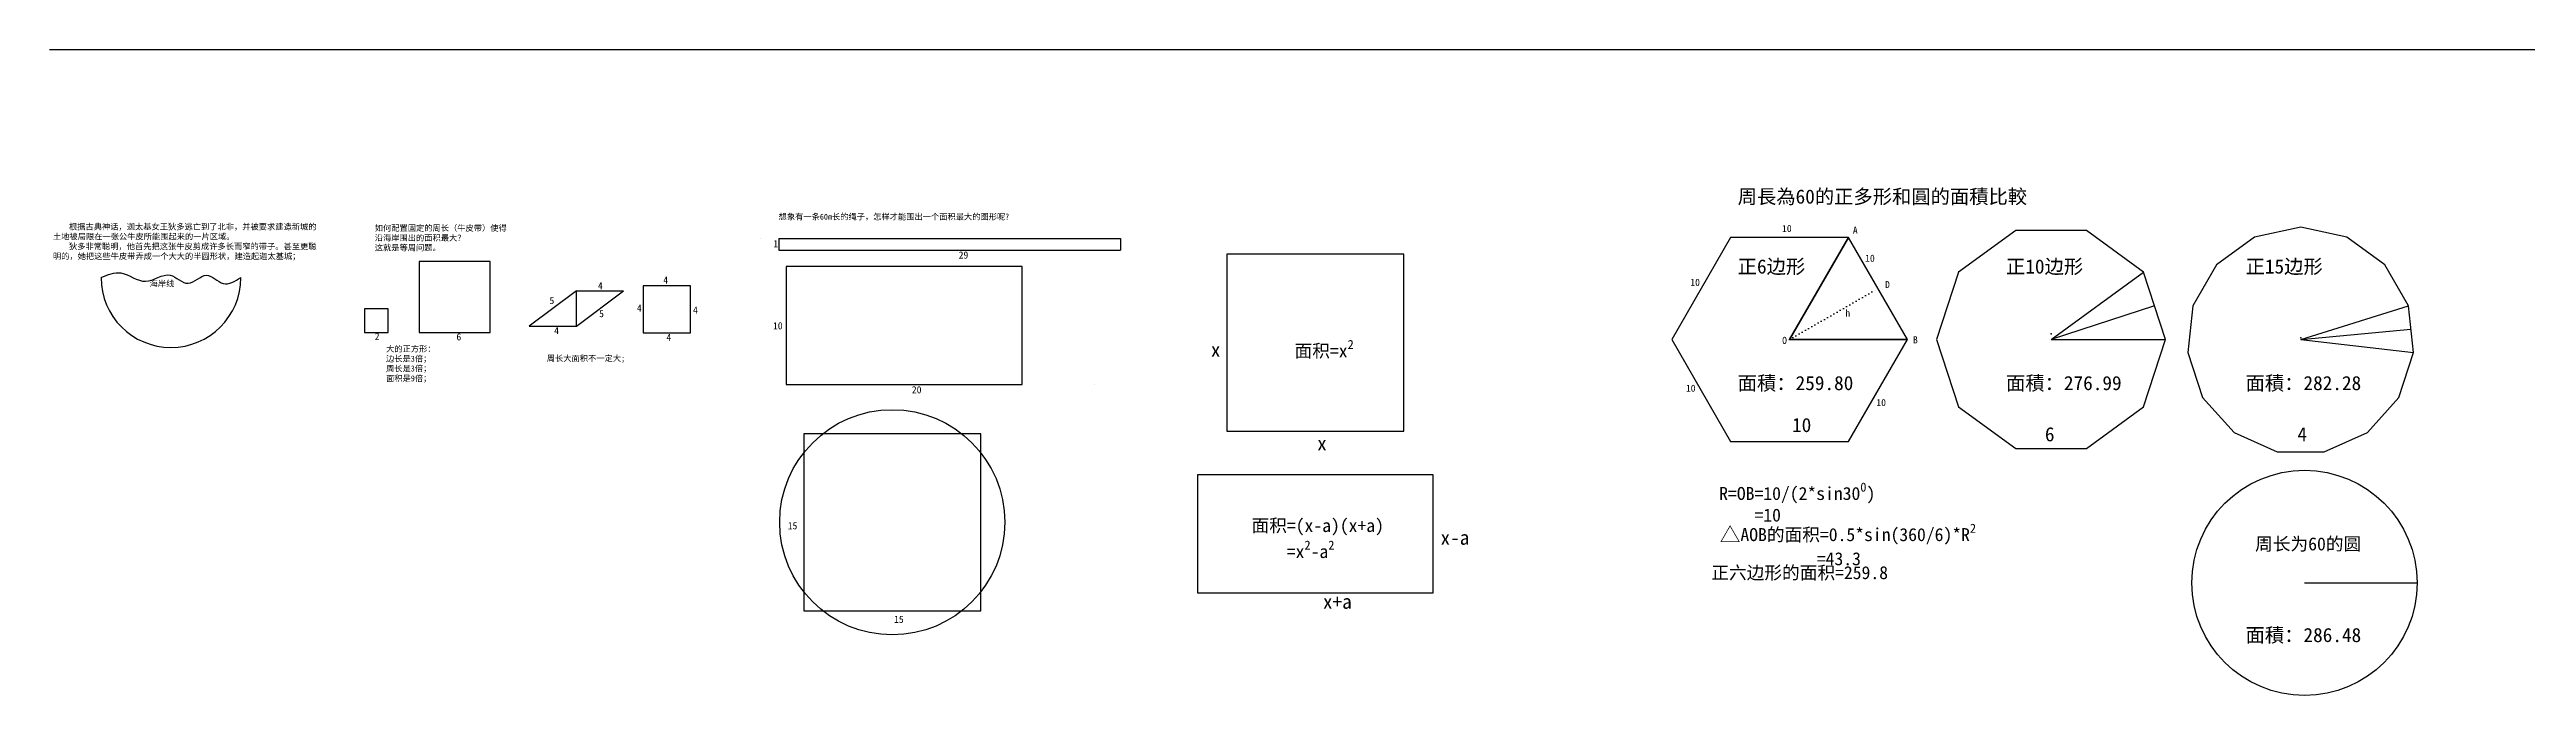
# Model space of a CAD drawing. Header units: millimetres. Extents: x 1353 to 5555, y 930 to 1478.
# Drawn here: x 1353 to 3454, y 930 to 1478 of the extents above; entities that cross this region are included whole.
import ezdxf

# ---------------------------------------------------------------- set-up
doc = ezdxf.new("R2010")
doc.units = ezdxf.units.MM
doc.linetypes.add('ACAD_ISO07W100', pattern=[3, 0, -3])
doc.styles.add('w', font='', dxfattribs={"height": 5})
doc.styles.get('w').set_extended_font_data('SimSun')

msp = doc.modelspace()

# ---------------------------------------------------------------- linework, layer by layer
for p, q in [((1353, 1477.9), (5555.1, 1477.9)), ((1956.1, 1318), (1956.1, 1318)), ((1971.6, 1317.7), (1971.6, 1307.7)), ((1971.6, 1317.7), (2261.6, 1317.7)), ((1971.6, 1307.7), (2261.6, 1307.7)), ((2261.6, 1317.7), (2261.6, 1307.7)), ((2501.8, 1304.2), (2351.8, 1304.2)), ((2351.8, 1304.2), (2351.8, 1154.2)), ((2501.8, 1154.2), (2501.8, 1304.2)), ((2779, 1318.6), (2729, 1232)), ((2879, 1318.6), (2779, 1318.6)), ((2829, 1232), (2879, 1318.6)), ((2879, 1318.6), (2829, 1232)), ((2929, 1232), (2879, 1318.6)), ((1726.7, 1298), (1666.7, 1298)), ((1666.7, 1298), (1666.7, 1238)), ((1726.7, 1238), (1726.7, 1298)), ((1978, 1293.9), (1978, 1193.9)), ((2178, 1293.9), (1978, 1293.9)), ((2178, 1193.9), (2178, 1293.9)), ((3050.8, 1232), (3129.3, 1289)), ((1800, 1273.3), (1760, 1243.3)), ((1800, 1243.3), (1800, 1273.3)), ((1800, 1273.3), (1840, 1273.3)), ((1800, 1243.3), (1840, 1273.3)), ((1896.6, 1277.5), (1856.6, 1277.5)), ((1856.6, 1277.5), (1856.6, 1237.5)), ((1896.6, 1237.5), (1896.6, 1277.5)), ((3262.6, 1232), (3354, 1260.6)), ((1640.2, 1258), (1620.2, 1258)), ((1620.2, 1258), (1620.2, 1238)), ((1640.2, 1238), (1640.2, 1258)), ((1760, 1243.3), (1800, 1243.3)), ((3138.6, 1260.5), (3050.8, 1232)), ((3262.6, 1232), (3356.1, 1240.8)), ((1620.2, 1238), (1640.2, 1238)), ((1666.7, 1238), (1726.7, 1238)), ((1856.6, 1237.5), (1896.6, 1237.5)), ((2729, 1232), (2779, 1145.4)), ((2829, 1232), (2929, 1232)), ((2929, 1232), (2829, 1232)), ((2879, 1145.4), (2929, 1232)), ((3050.8, 1232), (3147.8, 1232)), ((3262.6, 1232), (3358.2, 1220.9)), ((1978, 1193.9), (1978, 1193.9)), ((1978, 1193.9), (2178, 1193.9)), ((2239.8, 1193.9), (2239.8, 1193.9)), ((2142.9, 1151.9), (1992.9, 1151.9)), ((1992.9, 1151.9), (1992.9, 1001.9)), ((2142.9, 1001.9), (2142.9, 1151.9)), ((2351.8, 1154.2), (2501.8, 1154.2)), ((2779, 1145.4), (2879, 1145.4)), ((2526.8, 1017.2), (2526.8, 1117.2)), ((2326.8, 1017.2), (2526.8, 1017.2)), ((3265.8, 1025.5), (3361.2, 1025.5)), ((1992.9, 1001.9), (2142.9, 1001.9))]:
    msp.add_line(p, q)
at = {"linetype": 'ACAD_ISO07W100'}
msp.add_line((2829, 1232), (2904, 1275.3), dxfattribs=at)
for points in [[(3020.8, 1139.6), (3080.8, 1139.6), (3129.3, 1174.9), (3147.8, 1232), (3129.3, 1289), (3080.8, 1324.3), (3020.8, 1324.3), (2972.2, 1289), (2953.7, 1232), (2972.2, 1174.9)], [(3242.6, 1136.8), (3282.6, 1136.8), (3319.1, 1153.1), (3345.9, 1182.8), (3358.2, 1220.9), (3354, 1260.6), (3334, 1295.3), (3301.7, 1318.8), (3262.6, 1327.1), (3223.4, 1318.8), (3191.1, 1295.3), (3171.1, 1260.6), (3166.9, 1220.9), (3179.3, 1182.8), (3206, 1153.1)], [(2351.8, 1154.2), (2501.8, 1154.2), (2501.8, 1304.2), (2351.8, 1304.2)], [(2929, 1232), (2879, 1318.6), (2779, 1318.6), (2729, 1232), (2779, 1145.4), (2879, 1145.4)], [(1978, 1193.9), (2178, 1193.9), (2178, 1293.9), (1978, 1293.9)], [(1992.9, 1001.9), (2142.9, 1001.9), (2142.9, 1151.9), (1992.9, 1151.9)], [(2326.8, 1017.2), (2526.8, 1017.2), (2526.8, 1117.2), (2326.8, 1117.2)]]:
    msp.add_lwpolyline(points, close=True)
for centre in [(2067.9, 1076.9), (3265.8, 1025.5)]:
    msp.add_circle(centre, 95.5)
msp.add_arc((1456, 1284.5), 59.3, 180, 0)
at = {"color": 5}
msp.add_spline([(1396.8, 1284.5), (1413.6, 1288.4), (1434.5, 1281.3), (1455.3, 1286.5), (1470.7, 1279.6), (1486.2, 1286.4), (1500.4, 1279.4), (1515.3, 1284.5)], degree=3, dxfattribs=at)
for p in [(3050.8, 1236.9), (3262.6, 1233.3)]:
    msp.add_point(p)

# ---------------------------------------------------------------- texts
at = {"attachment_point": 1, "style": 'w'}
for s, insert, char_height, width in [('周長為60的正多形和圓的面積比較', (2785, 1359.2), 12, 314.101), ('    根据古典神话，迦太基女王狄多逃亡到了北非，并被要求建造新城的土地被局限在一张公牛皮所能围起来的一片区域。\\P    狄多非常聪明，他首先把这张牛皮剪成许多长而窄的带子。甚至更聪明的，她把这些牛皮带弄成一个大大的半圆形状，建造起迦太基城；', (1355.9, 1330.1), 5, 225.03), ('如何配置固定的周长（牛皮带）使得沿海岸围出的面积最大？\\P这就是等周问题。', (1628.9, 1329), 5, 113.32), ('想象有一条60m长的绳子，怎样才能围出一个面积最大的图形呢?', (1971.5, 1338.6), 5, 222.404), ('10', (2822.6, 1329.1), 6, 14.378), ('A', (2882.7, 1327.7), 6, 14.378), ('1', (1967, 1316.2), 6, 14.378), ('29', (2124.2, 1306.6), 6, 14.378), ('10', (2893.1, 1303.9), 6, 14.378), ('海岸线', (1437.9, 1281.9), 5, 32.629), ('4', (1873.6, 1285.3), 6, 14.378), ('10', (2744.8, 1283.4), 6, 14.378), ('正6边形', (2785, 1299.9), 12, 63.764), ('正10边形', (3012.6, 1299.9), 12, 68.175), ('正15边形', (3215.8, 1299.9), 12, 85.606), ('5', (1777.1, 1268), 6, 14.378), ('4', (1818.2, 1280.5), 6, 14.378), ('4', (1851.3, 1261.7), 6, 14.378), ('D', (2910, 1281.5), 6, 14.378), ('4', (1781.1, 1242.5), 6, 14.378), ('5', (1819.2, 1256.9), 6, 14.378), ('4', (1898.9, 1260), 6, 14.378), ('10', (1966.7, 1246.6), 6, 14.378), ('h', (2876.3, 1257.4), 6, 14.378), ('2', (1628.9, 1237.6), 6, 14.378), ('大的正方形：\\P边长是3倍；\\P周长是3倍；\\P面积是9倍；', (1638.5, 1226.5), 5, 53.579), ('6', (1698.2, 1237.2), 6, 14.378), ('周长大面积不一定大;', (1774.8, 1218.5), 5, 108.167), ('4', (1876.3, 1236.7), 6, 14.378), ('x', (2338.1, 1229.3), 12, 14.378), ('\\A1;面积=x{\\H0.7x;\\S2^ ;}', (2409.1, 1231.6), 11, 81.414), ('O', (2822.7, 1234.2), 6, 14.378), ('B', (2933.7, 1234.7), 6, 14.378), ('面積：259.80', (2785, 1201), 12, 111.412), ('面積：276.99', (3012.6, 1201), 12, 112.919), ('面積：282.28', (3215.8, 1201), 12, 113.606), ('20', (2084.5, 1192.3), 6, 14.378), ('10', (2741.1, 1193.6), 6, 14.378), ('10', (2902.6, 1181.5), 6, 14.378), ('10', (2831.1, 1165.4), 12, 14.378), ('6', (3045.6, 1157.6), 12, 14.378), ('4', (3259.8, 1157.6), 12, 14.378), ('x', (2428.3, 1149.9), 12, 14.378), ('\\A1;R=OB=10/(2*sin30{\\H0.7x;\\S0^ ;})\\P    =10', (2769.3, 1110.6), 11, 140.712), ('15', (1979.2, 1077), 6, 14.378), ('\\A1;面积=(x-a)(x+a)\\P    =x{\\H0.7x;\\S2^ ;\\H1.429x;-}a{\\H0.7x;\\S2^ ;}', (2372.6, 1079.7), 11, 121.696), ('\\A1;{\\H1.167x;△}AOB的面积=0.5*sin(360/6)*R{\\H0.7x;\\S2^ ;}\\P           =43.3', (2769.8, 1075.7), 11, 232.834), ('x-a', (2532.9, 1069.9), 12, 14.378), ('周长为60的圆', (3223.9, 1064.1), 11, 96.411), ('正六边形的面积=259.8', (2762.6, 1039.7), 11, 195.62), ('x+a', (2433.2, 1015.6), 12, 41.257), ('15', (2069.4, 997.6), 6, 14.378), ('面積：286.48', (3215.8, 987.3), 12, 113.606)]:
    msp.add_mtext(s, dxfattribs=dict(at, insert=insert, char_height=char_height, width=width))

doc.saveas('drawing.dxf')
